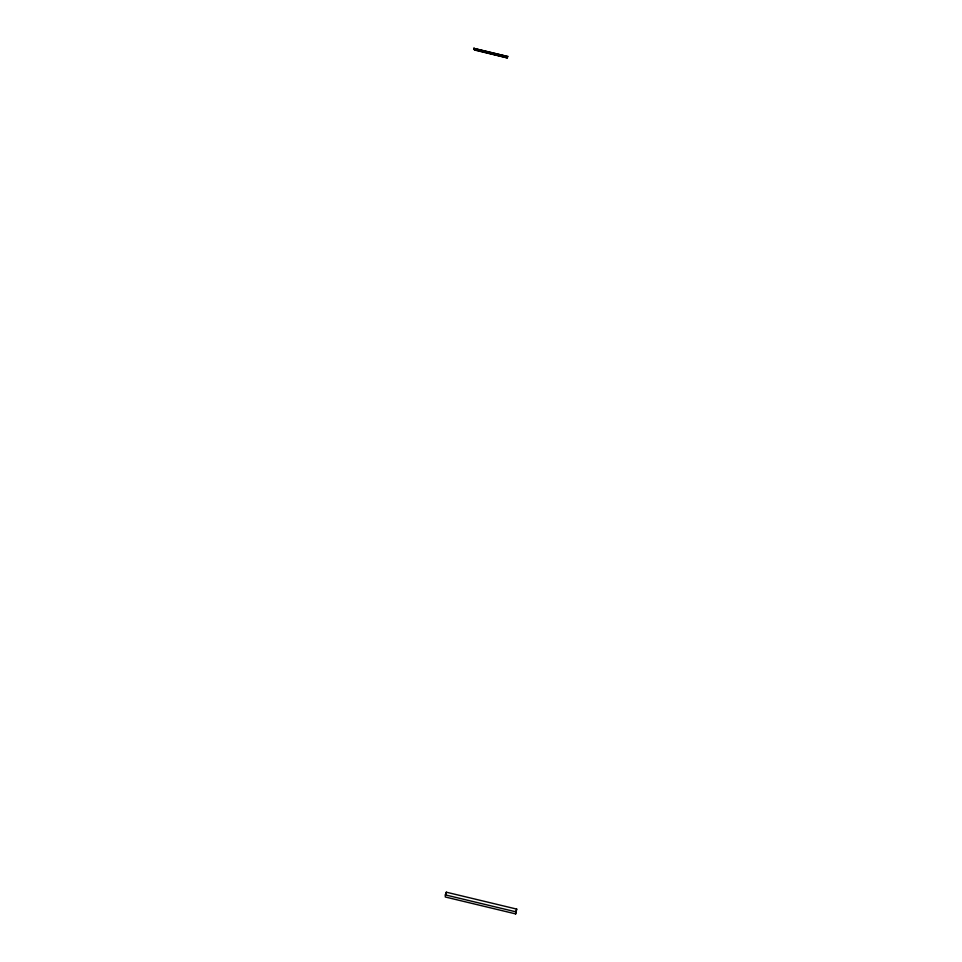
<?xml version="1.0" encoding="UTF-8"?>
<svg xmlns="http://www.w3.org/2000/svg" width="962" height="962" viewBox="0 0 962 962"><rect width="100%" height="100%" fill="white"/><g stroke="black" fill="none" stroke-linecap="round" stroke-linejoin="round"><path stroke-width="1.44" d="M507.792 56.229L507.299 57.9L475.156 50.168A1.756 1.407 2 0 1 473.941 48.413L507.78 56.542M475.156 50.168L475.168 49.856A1.756 1.407 2 0 1 473.953 48.1M445.358 894.9L445.286 896.993L515.68 913.9L516.714 909.102L446.32 892.195L445.358 894.9L515.752 911.808L515.68 913.9M446.248 894.287L446.32 892.195M507.299 57.9L475.168 49.856M515.752 911.808L516.714 909.102M473.941 48.413L506.373 56.205"/></g></svg>
